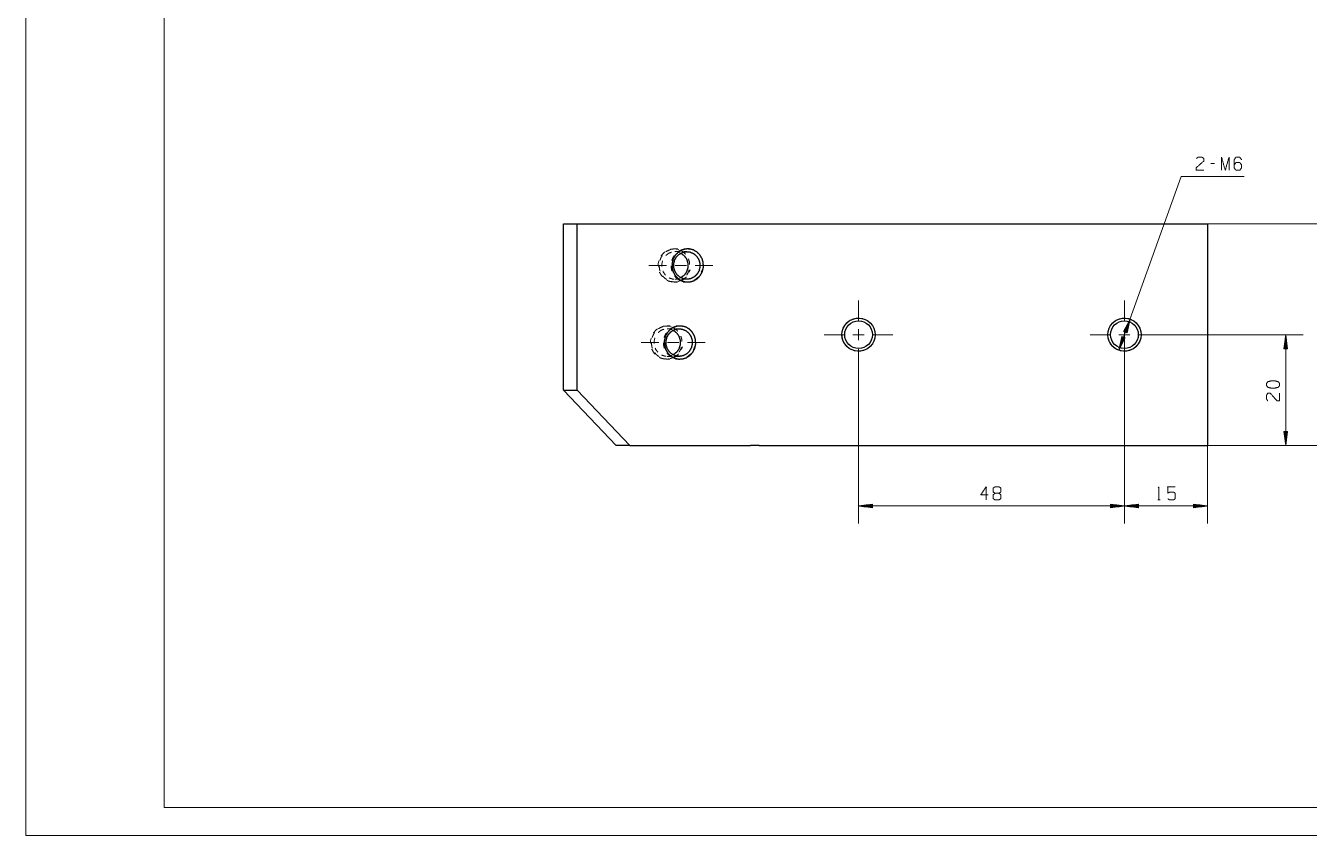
# Model space of a CAD drawing. Header units: millimetres. Extents: x 0 to 420, y 0 to 297.
# Drawn here: x 0 to 231.7, y 0 to 146.2 of the extents above; entities that cross this region are included whole.
import ezdxf

# ---------------------------------------------------------------- set-up
doc = ezdxf.new("R2010")
doc.units = ezdxf.units.MM
doc.layers.add('1', color=7, linetype='Continuous', true_color=0xffffff)

msp = doc.modelspace()

# ---------------------------------------------------------------- linework, layer by layer
at = {"layer": '1', "color": 132, "linetype": 'Continuous', "lineweight": 18}
for p, q in [((0, 297), (0, 0)), ((25, 292), (25, 5)), ((25, 5), (415, 5)), ((0, 0), (420, 0))]:
    msp.add_line(p, q, dxfattribs=at)
at = {"layer": '1', "color": 95, "linetype": 'Continuous', "lineweight": 18}
for p, q in [((214.62, 121.32), (213.95, 121.32)), ((204.37, 60.58), (204.8, 60.58))]:
    msp.add_line(p, q, dxfattribs=at)
at = {"layer": '1', "color": 13, "linetype": 'Continuous', "lineweight": 18}
for p, q in [((197.34, 87.61), (208.62, 119.02)), ((208.62, 119.02), (219.95, 119.02)), ((213.36, 110.43), (239.49, 110.43)), ((199.37, 93.26), (198.2, 90.98)), ((198.44, 90.89), (199.1, 92.74)), ((198.49, 90.87), (199.28, 93.08)), ((198.54, 90.86), (199.33, 93.07)), ((198.83, 90.75), (199.37, 93.26)), ((198.2, 90.98), (198.21, 91.01)), ((198.2, 90.98), (198.21, 91.01)), ((198.2, 90.98), (198.83, 90.75)), ((198.25, 90.96), (198.39, 91.35)), ((198.3, 90.94), (198.57, 91.7)), ((198.34, 90.93), (198.75, 92.05)), ((198.36, 90.43), (198.36, 56.31)), ((198.39, 90.91), (198.92, 92.39)), ((198.58, 90.84), (199.25, 92.69)), ((198.63, 90.82), (199.16, 92.31)), ((198.68, 90.81), (199.08, 91.93)), ((198.73, 90.79), (199, 91.54)), ((198.77, 90.77), (198.92, 91.16)), ((198.82, 90.75), (198.83, 90.78)), ((198.82, 90.75), (198.83, 90.78)), ((204.53, 90.43), (230.65, 90.43)), ((227.47, 90.43), (227.14, 87.89)), ((227.81, 87.89), (227.47, 90.43)), ((227.47, 90.43), (227.47, 70.43)), ((197.89, 90.11), (197.34, 87.61)), ((197.34, 87.61), (198.52, 89.89)), ((198.18, 90.01), (197.38, 87.8)), ((198.22, 89.99), (197.43, 87.78)), ((198.13, 90.03), (197.47, 88.18)), ((198.08, 90.04), (197.55, 88.56)), ((198.27, 89.97), (197.61, 88.13)), ((198.03, 90.06), (197.63, 88.94)), ((197.99, 90.08), (197.71, 89.32)), ((198.32, 89.96), (197.79, 88.47)), ((197.94, 90.09), (197.8, 89.7)), ((197.89, 90.11), (197.88, 90.08)), ((197.89, 90.11), (197.88, 90.08)), ((198.52, 89.89), (197.89, 90.11)), ((198.37, 89.94), (197.97, 88.82)), ((198.42, 89.92), (198.14, 89.17)), ((198.46, 89.91), (198.32, 89.51)), ((198.51, 89.89), (198.5, 89.86)), ((198.51, 89.89), (198.5, 89.86)), ((227.19, 87.89), (227.19, 88.31)), ((227.25, 87.89), (227.25, 88.7)), ((227.3, 87.89), (227.3, 89.08)), ((227.35, 87.89), (227.35, 89.47)), ((227.4, 87.89), (227.4, 89.85)), ((227.45, 87.89), (227.45, 90.24)), ((227.5, 87.89), (227.5, 90.24)), ((227.55, 87.89), (227.55, 89.85)), ((227.6, 87.89), (227.6, 89.47)), ((227.65, 87.89), (227.65, 89.08)), ((227.7, 87.89), (227.7, 88.7)), ((227.75, 87.89), (227.75, 88.31)), ((227.14, 87.89), (227.14, 87.92)), ((227.14, 87.89), (227.14, 87.92)), ((227.14, 87.89), (227.81, 87.89)), ((227.8, 87.89), (227.8, 87.92)), ((227.8, 87.89), (227.8, 87.92)), ((150.36, 84.26), (150.36, 56.31)), ((198.36, 84.26), (198.36, 56.31)), ((227.14, 72.97), (227.14, 72.94)), ((227.14, 72.97), (227.14, 72.94)), ((227.14, 72.97), (227.47, 70.43)), ((227.81, 72.97), (227.14, 72.97)), ((227.19, 72.97), (227.19, 72.56)), ((227.25, 72.97), (227.25, 72.17)), ((227.3, 72.97), (227.3, 71.78)), ((227.35, 72.97), (227.35, 71.4)), ((227.4, 72.97), (227.4, 71.01)), ((227.45, 72.97), (227.45, 70.63)), ((227.47, 70.43), (227.81, 72.97)), ((227.5, 72.97), (227.5, 70.63)), ((227.55, 72.97), (227.55, 71.01)), ((227.6, 72.97), (227.6, 71.4)), ((227.65, 72.97), (227.65, 71.78)), ((227.7, 72.97), (227.7, 72.17)), ((227.75, 72.97), (227.75, 72.56)), ((227.8, 72.97), (227.8, 72.94)), ((227.8, 72.97), (227.8, 72.94)), ((213.36, 70.43), (213.36, 56.31)), ((213.36, 70.43), (230.65, 70.43)), ((213.36, 70.43), (239.49, 70.43)), ((152.9, 59.82), (150.36, 59.49)), ((150.36, 59.49), (152.9, 59.15)), ((198.36, 59.49), (150.36, 59.49)), ((152.9, 59.51), (150.55, 59.51)), ((152.9, 59.46), (150.55, 59.46)), ((152.9, 59.56), (150.94, 59.56)), ((152.9, 59.41), (150.94, 59.41)), ((152.9, 59.61), (151.32, 59.61)), ((152.9, 59.36), (151.32, 59.36)), ((152.9, 59.67), (151.71, 59.67)), ((152.9, 59.31), (151.71, 59.31)), ((152.9, 59.72), (152.09, 59.72)), ((152.9, 59.26), (152.09, 59.26)), ((152.9, 59.77), (152.48, 59.77)), ((152.9, 59.21), (152.48, 59.21)), ((152.9, 59.82), (152.86, 59.82)), ((152.9, 59.82), (152.86, 59.82)), ((152.9, 59.16), (152.86, 59.16)), ((152.9, 59.16), (152.86, 59.16)), ((152.9, 59.15), (152.9, 59.82)), ((195.82, 59.82), (195.85, 59.82)), ((195.82, 59.82), (195.85, 59.82)), ((195.82, 59.82), (195.82, 59.15)), ((198.36, 59.49), (195.82, 59.82)), ((195.82, 59.77), (196.23, 59.77)), ((195.82, 59.72), (196.62, 59.72)), ((195.82, 59.67), (197.01, 59.67)), ((195.82, 59.61), (197.39, 59.61)), ((195.82, 59.56), (197.78, 59.56)), ((195.82, 59.51), (198.16, 59.51)), ((195.82, 59.15), (198.36, 59.49)), ((195.82, 59.46), (198.16, 59.46)), ((195.82, 59.41), (197.78, 59.41)), ((195.82, 59.36), (197.39, 59.36)), ((195.82, 59.31), (197.01, 59.31)), ((195.82, 59.26), (196.62, 59.26)), ((195.82, 59.21), (196.23, 59.21)), ((195.82, 59.16), (195.85, 59.16)), ((195.82, 59.16), (195.85, 59.16)), ((200.9, 59.82), (198.36, 59.49)), ((198.36, 59.49), (200.9, 59.15)), ((198.36, 59.49), (213.36, 59.49)), ((200.9, 59.51), (198.55, 59.51)), ((200.9, 59.46), (198.55, 59.46)), ((200.9, 59.56), (198.94, 59.56)), ((200.9, 59.41), (198.94, 59.41)), ((200.9, 59.61), (199.32, 59.61)), ((200.9, 59.36), (199.32, 59.36)), ((200.9, 59.67), (199.71, 59.67)), ((200.9, 59.31), (199.71, 59.31)), ((200.9, 59.72), (200.09, 59.72)), ((200.9, 59.26), (200.09, 59.26)), ((200.9, 59.77), (200.48, 59.77)), ((200.9, 59.21), (200.48, 59.21)), ((200.9, 59.82), (200.86, 59.82)), ((200.9, 59.82), (200.86, 59.82)), ((200.9, 59.16), (200.86, 59.16)), ((200.9, 59.16), (200.86, 59.16)), ((200.9, 59.15), (200.9, 59.82)), ((210.82, 59.82), (210.85, 59.82)), ((210.82, 59.82), (210.85, 59.82)), ((210.82, 59.82), (210.82, 59.15)), ((213.36, 59.49), (210.82, 59.82)), ((210.82, 59.77), (211.23, 59.77)), ((210.82, 59.72), (211.62, 59.72)), ((210.82, 59.67), (212.01, 59.67)), ((210.82, 59.61), (212.39, 59.61)), ((210.82, 59.56), (212.78, 59.56)), ((210.82, 59.51), (213.16, 59.51)), ((210.82, 59.15), (213.36, 59.49)), ((210.82, 59.46), (213.16, 59.46)), ((210.82, 59.41), (212.78, 59.41)), ((210.82, 59.36), (212.39, 59.36)), ((210.82, 59.31), (212.01, 59.31)), ((210.82, 59.26), (211.62, 59.26)), ((210.82, 59.21), (211.23, 59.21)), ((210.82, 59.16), (210.85, 59.16)), ((210.82, 59.16), (210.85, 59.16))]:
    msp.add_line(p, q, dxfattribs=at)
at = {"layer": '1', "color": 30, "linetype": 'Continuous', "lineweight": 25}
for p, q in [((97.07, 110.43), (99.54, 110.43)), ((97.07, 80.43), (97.07, 110.43)), ((99.54, 110.43), (130.87, 110.43)), ((99.54, 80.43), (99.54, 110.43)), ((132.42, 110.43), (213.36, 110.43)), ((213.36, 110.43), (213.36, 70.43)), ((106.58, 70.43), (97.07, 80.43)), ((97.07, 80.43), (99.54, 80.43)), ((99.54, 80.43), (109.05, 70.43)), ((109.05, 70.43), (106.58, 70.43)), ((109.05, 70.43), (130.87, 70.43)), ((132.42, 70.43), (213.36, 70.43))]:
    msp.add_line(p, q, dxfattribs=at)
at = {"layer": '1', "color": 43, "linetype": 'Continuous', "lineweight": 18}
for p, q in [((117.2, 105.93), (117.74, 105.93)), ((117.74, 105.43), (117.2, 105.43)), ((117.45, 105.9), (117.93, 105.83)), ((117.72, 105.35), (118.28, 105.16)), ((118.82, 105.93), (119.36, 105.93)), ((119.36, 105.43), (118.82, 105.43)), ((119.61, 105.9), (120.1, 105.83)), ((114.32, 103.74), (114.2, 103.25)), ((114.2, 103.25), (114.22, 102.74)), ((114.83, 103.19), (114.98, 103.76)), ((114.85, 102.76), (114.83, 103.19)), ((119.95, 102.16), (119.77, 101.7)), ((122.12, 102.16), (121.94, 101.7)), ((117.2, 100.43), (117.74, 100.43)), ((117.2, 99.93), (117.7, 99.93)), ((118.28, 100.71), (117.87, 100.56)), ((118.7, 99.93), (119.2, 99.93)), ((118.82, 100.43), (119.36, 100.43)), ((115.81, 92.01), (116.35, 92.01)), ((116.35, 91.51), (115.81, 91.51)), ((116.06, 91.97), (116.55, 91.91)), ((116.33, 91.42), (116.89, 91.24)), ((117.43, 92.01), (117.97, 92.01)), ((117.97, 91.51), (117.43, 91.51)), ((118.22, 91.97), (118.71, 91.91)), ((112.93, 89.82), (112.82, 89.32)), ((112.82, 89.32), (112.83, 88.81)), ((113.44, 89.27), (113.59, 89.84)), ((113.46, 88.84), (113.44, 89.27)), ((118.56, 88.23), (118.38, 87.78)), ((120.73, 88.23), (120.55, 87.78)), ((115.81, 86.51), (116.35, 86.51)), ((115.81, 86.01), (116.31, 86.01)), ((116.89, 86.78), (116.48, 86.64)), ((117.31, 86.01), (117.82, 86.01)), ((117.43, 86.51), (117.97, 86.51))]:
    msp.add_line(p, q, dxfattribs=at)
at = {"layer": '1', "color": 252, "linetype": 'Continuous', "lineweight": 18}
for p, q in [((117.27, 102.93), (119.28, 102.93)), ((150.36, 93.02), (150.36, 96.61)), ((198.36, 93.02), (198.36, 96.61)), ((147.77, 90.43), (144.18, 90.43)), ((149.35, 90.43), (151.36, 90.43)), ((150.36, 89.43), (150.36, 91.44)), ((152.95, 90.43), (156.53, 90.43)), ((195.77, 90.43), (192.18, 90.43)), ((197.35, 90.43), (199.36, 90.43)), ((198.36, 89.43), (198.36, 91.44)), ((200.95, 90.43), (204.53, 90.43)), ((115.89, 89.01), (117.89, 89.01)), ((150.36, 87.84), (150.36, 84.26)), ((198.36, 87.84), (198.36, 84.26))]:
    msp.add_line(p, q, dxfattribs=at)
at = {"layer": '1', "color": 30, "linetype": 'Continuous', "lineweight": 25}
for centre, radius in [((150.36, 90.43), 3), ((150.36, 90.43), 2.5), ((198.36, 90.43), 3), ((198.36, 90.43), 2.5)]:
    msp.add_circle(centre, radius, dxfattribs=at)
at = {"layer": '1', "color": 30, "linetype": 'Continuous', "lineweight": 13}
for centre in [(150.36, 90.43), (198.36, 90.43)]:
    msp.add_arc(centre, 3, 75, 345, dxfattribs=at)
at = {"layer": '1', "color": 13, "linetype": 'Continuous', "lineweight": 18}
msp.add_arc((198.36, 90.43), 3, 23.6252, 75, dxfattribs=at)
at = {"layer": '1', "color": 95, "linetype": 'Continuous', "lineweight": 18}
for points, knots in [([(211.34, 122.27), (211.66, 122.49), (212.35, 122.49), (212.68, 122.27), (212.68, 121.79), (211.32, 120.59), (211.34, 120.12), (212.68, 120.12)], [0, 0, 0.069693, 0.192977, 0.265274, 0.350227, 0.67474, 0.759751, 1, 1]), ([(215.89, 120.12), (215.89, 122.49), (216.56, 120.12), (217.24, 122.49), (217.24, 120.12)], [0, 0, 0.245192, 0.5, 0.754808, 1, 1]), ([(218.17, 121.07), (218.49, 121.54), (219.18, 121.54), (219.51, 121.07), (219.51, 120.59), (219.18, 120.12), (218.49, 120.12), (218.17, 120.59), (218.17, 122.02), (218.49, 122.49), (219.18, 122.49), (219.51, 122.02)], [0, 0, 0.076962, 0.169762, 0.248074, 0.312018, 0.39033, 0.48313, 0.560092, 0.751926, 0.828889, 0.921689, 1, 1]), ([(226.38, 81.6), (226.13, 81.93), (225.43, 82.11), (224.96, 82.11), (224.23, 81.93), (224.01, 81.6), (224.01, 81.26), (224.23, 80.93), (224.96, 80.75), (225.43, 80.77), (226.13, 80.93), (226.38, 81.26), (226.38, 81.6)], [0, 0, 0.067525, 0.183972, 0.260583, 0.380943, 0.446141, 0.500306, 0.565504, 0.685864, 0.762528, 0.87831, 0.945835, 1, 1]), ([(224.23, 78.49), (224.01, 78.81), (224.01, 79.5), (224.23, 79.84), (224.71, 79.84), (225.91, 78.47), (226.38, 78.49), (226.38, 79.84)], [0, 0, 0.069693, 0.192978, 0.265274, 0.350226, 0.674741, 0.759752, 1, 1]), ([(173.76, 61.53), (172.42, 61.53), (173.42, 62.96), (173.42, 60.58)], [0, 0, 0.24587, 0.565295, 1, 1]), ([(175.01, 61.78), (174.69, 62.01), (174.69, 62.73), (175.01, 62.96), (175.7, 62.96), (176.04, 62.73), (176.04, 62.01), (175.7, 61.78), (175.01, 61.78), (174.67, 61.53), (174.67, 60.83), (175.01, 60.58), (175.7, 60.58), (176.04, 60.81), (176.04, 61.53), (175.7, 61.78)], [0, 0, 0.047572, 0.136084, 0.183657, 0.267813, 0.317165, 0.405677, 0.455028, 0.539184, 0.590296, 0.675755, 0.726867, 0.811023, 0.860375, 0.948886, 1, 1]), ([(204.45, 62.76), (204.59, 62.96), (204.59, 60.58)], [0, 0, 0.093488, 1, 1]), ([(206.17, 60.81), (206.51, 60.58), (207.2, 60.58), (207.54, 60.81), (207.54, 61.76), (207.2, 62.01), (206.51, 62.01), (206.17, 61.78), (206.17, 62.96), (207.54, 62.96)], [0, 0, 0.062229, 0.168343, 0.230572, 0.376815, 0.441265, 0.54738, 0.609608, 0.790489, 1, 1])]:
    msp.add_open_spline(points, degree=1, knots=knots, dxfattribs=at)
at = {"layer": '1', "color": 30, "linetype": 'Continuous', "lineweight": 25}
for points in [[(130.87, 110.43), (132.42, 110.43)], [(132.42, 70.43), (130.87, 70.43)]]:
    msp.add_open_spline(points, degree=1, dxfattribs=at)
at = {"layer": '1', "color": 43, "linetype": 'Continuous', "lineweight": 18}
for points, knots in [([(114.49, 103.84), (114.73, 104.43), (114.93, 104.71)], [0, 0, 0.652231, 1, 1]), ([(115.44, 105.39), (115.25, 105.26), (114.73, 104.7), (114.72, 104.67)], [0, 0, 0.221939, 0.973027, 1, 1]), ([(115.58, 104.74), (116.06, 105.13), (116.58, 105.32)], [0, 0, 0.53034, 1, 1]), ([(115.61, 105.4), (115.77, 105.53), (116.46, 105.83), (116.48, 105.83)], [0, 0, 0.212195, 0.978243, 1, 1]), ([(117.36, 105.91), (117.34, 105.92), (116.6, 105.9), (116.35, 105.82)], [0, 0, 0.015139, 0.746252, 1, 1]), ([(116.65, 103.84), (116.89, 104.43), (117.09, 104.71)], [0, 0, 0.652232, 1, 1]), ([(117.77, 105.4), (117.93, 105.53), (118.62, 105.83), (118.64, 105.83)], [0, 0, 0.212193, 0.978244, 1, 1]), ([(119.11, 104.97), (118.72, 105.36), (118.31, 105.59)], [0, 0, 0.542161, 1, 1]), ([(114.53, 101.92), (114.44, 102.16), (114.35, 102.87)], [0, 0, 0.261195, 1, 1]), ([(116.7, 101.92), (116.6, 102.16), (116.51, 102.87)], [0, 0, 0.261196, 1, 1]), ([(119.36, 101.19), (119.7, 101.86), (119.77, 102.12)], [0, 0, 0.733313, 1, 1]), ([(119.87, 103.13), (119.86, 103.4), (119.66, 104.12)], [0, 0, 0.268666, 1, 1]), ([(114.43, 101.75), (114.43, 101.71), (114.82, 101.05), (114.97, 100.9)], [0, 0, 0.034399, 0.793018, 1, 1]), ([(115.7, 100.39), (115.18, 100.81), (115, 101.06)], [0, 0, 0.682448, 1, 1]), ([(115.5, 101.2), (115.12, 101.72), (115.05, 101.93)], [0, 0, 0.741857, 1, 1]), ([(115.77, 100.27), (116.02, 100.13), (116.73, 99.95)], [0, 0, 0.281972, 1, 1]), ([(117.02, 100.46), (116.86, 100.46), (116.19, 100.67)], [0, 0, 0.181389, 1, 1]), ([(117.57, 99.98), (117.2, 99.93), (116.59, 100.02)], [0, 0, 0.380602, 1, 1]), ([(117.86, 100.39), (117.34, 100.81), (117.16, 101.06)], [0, 0, 0.682448, 1, 1]), ([(117.73, 100.05), (118.2, 100.19), (118.65, 100.48)], [0, 0, 0.480414, 1, 1]), ([(119.26, 100.87), (119.21, 100.81), (118.62, 100.33), (118.49, 100.28)], [0, 0, 0.078747, 0.853672, 1, 1]), ([(119.73, 99.98), (119.36, 99.93), (118.76, 100.02)], [0, 0, 0.380598, 1, 1]), ([(121.42, 100.87), (121.38, 100.81), (120.79, 100.33), (120.65, 100.28)], [0, 0, 0.078747, 0.853672, 1, 1]), ([(113.1, 89.91), (113.34, 90.51), (113.54, 90.78)], [0, 0, 0.652232, 1, 1]), ([(114.05, 91.46), (113.86, 91.34), (113.34, 90.77), (113.33, 90.75)], [0, 0, 0.221939, 0.973027, 1, 1]), ([(114.19, 90.82), (114.67, 91.21), (115.19, 91.4)], [0, 0, 0.530336, 1, 1]), ([(114.22, 91.48), (114.38, 91.61), (115.07, 91.91), (115.09, 91.91)], [0, 0, 0.212195, 0.978243, 1, 1]), ([(115.97, 91.99), (115.95, 91.99), (115.21, 91.97), (114.96, 91.9)], [0, 0, 0.015151, 0.746245, 1, 1]), ([(115.26, 89.91), (115.5, 90.51), (115.7, 90.78)], [0, 0, 0.652236, 1, 1]), ([(116.38, 91.48), (116.54, 91.61), (117.23, 91.91), (117.25, 91.91)], [0, 0, 0.212193, 0.978244, 1, 1]), ([(117.72, 91.05), (117.33, 91.44), (116.93, 91.67)], [0, 0, 0.542156, 1, 1]), ([(113.14, 87.99), (113.05, 88.23), (112.96, 88.95)], [0, 0, 0.261193, 1, 1]), ([(115.31, 87.99), (115.21, 88.23), (115.12, 88.95)], [0, 0, 0.261196, 1, 1]), ([(117.97, 87.27), (118.32, 87.93), (118.38, 88.2)], [0, 0, 0.733314, 1, 1]), ([(118.48, 89.2), (118.47, 89.48), (118.27, 90.19)], [0, 0, 0.268667, 1, 1]), ([(113.04, 87.82), (113.05, 87.79), (113.43, 87.12), (113.58, 86.97)], [0, 0, 0.034399, 0.793018, 1, 1]), ([(114.31, 86.47), (113.79, 86.89), (113.61, 87.14)], [0, 0, 0.682445, 1, 1]), ([(114.11, 87.27), (113.73, 87.79), (113.66, 88)], [0, 0, 0.741857, 1, 1]), ([(114.38, 86.35), (114.63, 86.21), (115.34, 86.03)], [0, 0, 0.281972, 1, 1]), ([(115.63, 86.54), (115.47, 86.53), (114.8, 86.75)], [0, 0, 0.181401, 1, 1]), ([(116.18, 86.06), (115.81, 86.01), (115.21, 86.09)], [0, 0, 0.380597, 1, 1]), ([(116.47, 86.47), (115.95, 86.89), (115.77, 87.14)], [0, 0, 0.682449, 1, 1]), ([(116.34, 86.12), (116.81, 86.27), (117.26, 86.55)], [0, 0, 0.480413, 1, 1]), ([(117.87, 86.95), (117.82, 86.89), (117.23, 86.41), (117.1, 86.35)], [0, 0, 0.078747, 0.853672, 1, 1]), ([(118.34, 86.06), (117.97, 86.01), (117.37, 86.09)], [0, 0, 0.380597, 1, 1]), ([(120.03, 86.95), (119.99, 86.89), (119.4, 86.41), (119.27, 86.35)], [0, 0, 0.078747, 0.853672, 1, 1])]:
    msp.add_open_spline(points, degree=1, knots=knots, dxfattribs=at)
at = {"layer": '1', "color": 30, "linetype": 'Continuous', "lineweight": 25}
for points, knots in [([(122.35, 102.62), (122.18, 101.86), (121.82, 101.17), (121.31, 100.6), (120.67, 100.19), (119.96, 99.97), (119.21, 99.95), (118.49, 100.13), (117.84, 100.51), (117.3, 101.05), (116.91, 101.71), (116.7, 102.46), (116.68, 103.25), (116.85, 104.01), (117.21, 104.7), (117.72, 105.26), (118.35, 105.67), (119.07, 105.9), (119.81, 105.92), (120.54, 105.73), (121.19, 105.36), (121.73, 104.82), (122.12, 104.15), (122.33, 103.4), (122.35, 102.62)], [0, 0, 0.042593, 0.084832, 0.126559, 0.167755, 0.208542, 0.249158, 0.28989, 0.330991, 0.37261, 0.414756, 0.457296, 0.5, 0.542593, 0.584832, 0.626559, 0.667754, 0.708542, 0.749158, 0.78989, 0.830991, 0.87261, 0.914755, 0.957296, 1, 1]), ([(121.72, 102.67), (121.7, 103.38), (121.48, 104.06), (121.1, 104.64), (120.57, 105.09), (119.94, 105.36), (119.27, 105.43), (118.6, 105.3), (118, 104.98), (117.5, 104.5), (117.16, 103.88), (116.99, 103.19), (117.02, 102.48), (117.24, 101.81), (117.62, 101.23), (118.15, 100.78), (118.78, 100.51), (119.45, 100.43), (120.11, 100.56), (120.72, 100.88), (121.21, 101.37), (121.56, 101.98), (121.72, 102.67)], [0, 0, 0.046584, 0.092947, 0.138801, 0.184015, 0.22866, 0.272993, 0.317375, 0.362153, 0.407538, 0.453547, 0.5, 0.546585, 0.592947, 0.638801, 0.684014, 0.72866, 0.772993, 0.817375, 0.862153, 0.907538, 0.953547, 1, 1]), ([(118.28, 105.16), (118.88, 104.7), (119.32, 104.07), (119.54, 103.32), (119.54, 102.54), (119.32, 101.8), (118.88, 101.17), (118.28, 100.71)], [0, 0, 0.14045, 0.283089, 0.427477, 0.572525, 0.716912, 0.859552, 1, 1]), ([(120.96, 88.69), (120.79, 87.93), (120.43, 87.25), (119.92, 86.68), (119.28, 86.27), (118.57, 86.05), (117.83, 86.03), (117.1, 86.21), (116.45, 86.58), (115.91, 87.12), (115.52, 87.79), (115.31, 88.54), (115.29, 89.32), (115.46, 90.09), (115.82, 90.77), (116.33, 91.34), (116.96, 91.75), (117.68, 91.97), (118.42, 91.99), (119.15, 91.81), (119.8, 91.44), (120.34, 90.9), (120.73, 90.23), (120.94, 89.48), (120.96, 88.69)], [0, 0, 0.042593, 0.084832, 0.126559, 0.167754, 0.208542, 0.249158, 0.28989, 0.330991, 0.37261, 0.414756, 0.457296, 0.5, 0.542594, 0.584832, 0.626559, 0.667755, 0.708542, 0.749158, 0.78989, 0.830991, 0.87261, 0.914756, 0.957296, 1, 1]), ([(120.33, 88.75), (120.31, 89.46), (120.09, 90.13), (119.71, 90.72), (119.18, 91.16), (118.55, 91.43), (117.88, 91.51), (117.21, 91.38), (116.61, 91.06), (116.12, 90.57), (115.77, 89.96), (115.61, 89.27), (115.63, 88.56), (115.85, 87.89), (116.23, 87.3), (116.76, 86.86), (117.39, 86.59), (118.06, 86.51), (118.73, 86.64), (119.33, 86.96), (119.82, 87.44), (120.17, 88.06), (120.33, 88.75)], [0, 0, 0.046584, 0.092947, 0.138801, 0.184015, 0.22866, 0.272993, 0.317375, 0.362153, 0.407538, 0.453547, 0.5, 0.546585, 0.592947, 0.638801, 0.684014, 0.72866, 0.772992, 0.817376, 0.862153, 0.907538, 0.953547, 1, 1]), ([(116.89, 91.24), (117.49, 90.78), (117.93, 90.14), (118.16, 89.4), (118.16, 88.62), (117.93, 87.88), (117.49, 87.24), (116.89, 86.78)], [0, 0, 0.140449, 0.283088, 0.427477, 0.572525, 0.716912, 0.859553, 1, 1])]:
    msp.add_open_spline(points, degree=1, knots=knots, dxfattribs=at)
at = {"layer": '1', "color": 252, "linetype": 'Continuous', "lineweight": 18}
for points, knots in [([(112.5, 102.93), (115.68, 102.93), (115.69, 102.93)], [0, 0, 0.997053, 1, 1]), ([(120.87, 102.93), (120.88, 102.93), (124.05, 102.93)], [0, 0, 0.002947, 1, 1]), ([(111.11, 89.01), (114.29, 89.01), (114.3, 89.01)], [0, 0, 0.997053, 1, 1]), ([(119.48, 89.01), (119.49, 89.01), (122.66, 89.01)], [0, 0, 0.002947, 1, 1])]:
    msp.add_open_spline(points, degree=1, knots=knots, dxfattribs=at)

doc.saveas('drawing.dxf')
